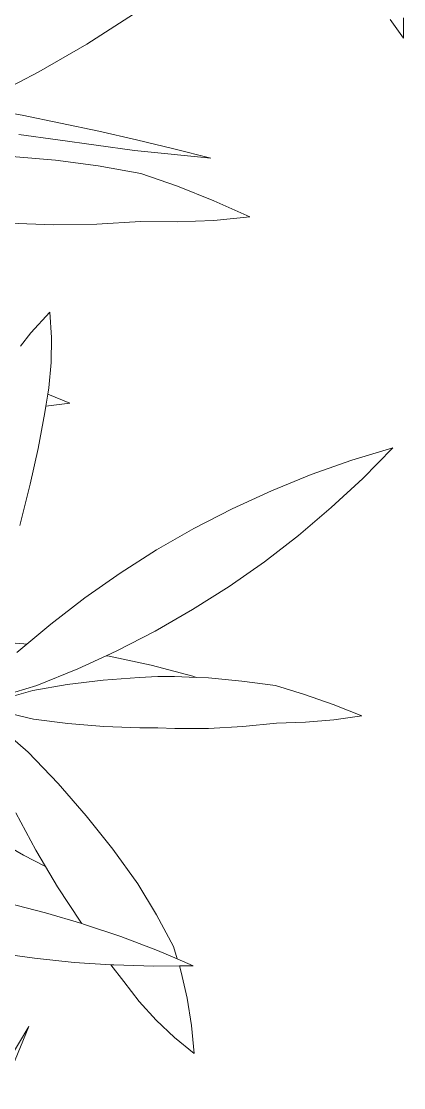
# Model space of a CAD drawing. Header units: millimetres. Extents: x 18 to 174501, y 22 to 24571.
# Drawn here: x 22910.3 to 23047.1, y 14358.7 to 14740.8 of the extents above; entities that cross this region are included whole.
import ezdxf

# ---------------------------------------------------------------- set-up
doc = ezdxf.new("R2010")
doc.units = ezdxf.units.MM
doc.header["$MEASUREMENT"] = 0
doc.layers.add('Edges', color=7, linetype='Continuous', lineweight=18)

# ---------------------------------------------------------------- blocks, each defined once
blk = doc.blocks.new('BAMBOOPLAN')
at = {"layer": 'Edges'}
for p, q in [((7.6092, 11), (7.5707, 10.8181)), ((7.5873, 10.6224), (7.6092, 11)), ((12.609, 2.3896), (12.513, 2.4579)), ((12.609, 2.3896), (12.5751, 2.4877)), ((11.2624, 2.054), (11.0872, 1.8319)), ((11.0872, 1.8319), (10.902, 1.618)), ((10.902, 1.618), (10.7073, 1.4126)), ((11.4956, 1.3971), (11.8766, 1.487)), ((11.8766, 1.487), (11.6833, 1.4708)), ((11.2907, 1.4302), (11.0925, 1.4059)), ((11.4878, 1.4518), (11.2907, 1.4302)), ((11.6833, 1.4708), (11.4878, 1.4518)), ((10.8936, 1.3791), (10.6947, 1.3497)), ((11.0925, 1.4059), (10.8936, 1.3791)), ((11.4956, 1.3971), (11.3019, 1.3582)), ((11.1065, 1.3196), (10.9101, 1.2811)), ((11.3019, 1.3582), (11.1065, 1.3196)), ((11.346, 1.2614), (11.129, 1.2179)), ((11.5647, 1.2952), (11.346, 1.2614)), ((11.7633, 1.2949), (11.5647, 1.2952)), ((11.9633, 1.2856), (11.7633, 1.2949)), ((12.164, 1.2674), (11.9633, 1.2856)), ((12.164, 1.2674), (11.9954, 1.1903)), ((11.129, 1.2179), (10.9133, 1.1625)), ((11.9954, 1.1903), (11.8216, 1.1217)), ((11.8216, 1.1217), (11.6429, 1.0617)), ((11.6429, 1.0617), (11.4362, 0.9768)), ((11.4362, 0.9768), (11.2257, 0.9005)), ((11.2257, 0.9005), (11.0128, 0.836)), ((11.3554, 0.4727), (11.2999, 0.3402)), ((11.3554, 0.4727), (11.4057, 0.3528)), ((13.2411, 0.3879), (13.0635, 0.2593)), ((13.2411, 0.3879), (13.1469, 0.1899)), ((11.2999, 0.3402), (11.2715, 0.2581)), ((11.4057, 0.3528), (11.4466, 0.2301)), ((11.4466, 0.2301), (11.4779, 0.105)), ((13.0635, 0.2593), (12.8916, 0.1224)), ((13.1469, 0.1899), (13.0435, -0.004)), ((12.8916, 0.1224), (12.7258, -0.0224)), ((11.4779, 0.105), (11.4836, 0.0713)), ((11.6049, 0.0655), (11.4836, 0.0713)), ((11.4836, 0.0713), (11.4938, 0.0115)), ((11.6049, 0.0655), (11.4938, 0.0115)), ((11.4938, 0.0115), (11.4995, -0.0223)), ((11.4995, -0.0223), (11.5286, -0.2074)), ((12.7258, -0.0224), (12.5666, -0.1748)), ((13.0435, -0.004), (12.9312, -0.1933)), ((11.5286, -0.2074), (11.5482, -0.3939)), ((12.5666, -0.1748), (12.4143, -0.3344)), ((12.9312, -0.1933), (12.8103, -0.3776)), ((12.4143, -0.3344), (12.2693, -0.5008)), ((12.8103, -0.3776), (12.681, -0.5564)), ((11.5482, -0.3939), (11.5676, -0.6105)), ((12.2693, -0.5008), (12.132, -0.6736)), ((12.681, -0.5564), (12.5437, -0.7292)), ((12.132, -0.6736), (12.0027, -0.8523)), ((12.5437, -0.7292), (12.3987, -0.8956)), ((12.0027, -0.8523), (11.8817, -1.0366)), ((12.3987, -0.8956), (12.2464, -1.0552)), ((13.0707, -0.959), (12.9014, -0.9926)), ((13.2255, -0.9528), (13.0707, -0.959)), ((13.3816, -0.9535), (13.2255, -0.9528)), ((13.5386, -0.9611), (13.3816, -0.9535)), ((13.5386, -0.9611), (13.4098, -1.0267)), ((11.8817, -1.0366), (11.7997, -1.1735)), ((12.7337, -1.0335), (12.6763, -1.0509)), ((12.9014, -0.9926), (12.7337, -1.0335)), ((13.4098, -1.0267), (13.2766, -1.0859)), ((12.2464, -1.0552), (12.2029, -1.0968)), ((12.4365, -1.0679), (12.2177, -1.0943)), ((12.656, -1.0515), (12.4365, -1.0679)), ((12.5674, -1.0837), (12.4874, -1.1117)), ((12.6763, -1.0509), (12.5674, -1.0837)), ((12.6763, -1.0509), (12.656, -1.0515)), ((13.2766, -1.0859), (13.1392, -1.1385)), ((12.2029, -1.0968), (12.0872, -1.2076)), ((12.2177, -1.0943), (12.2029, -1.0968)), ((12.3987, -1.1463), (12.2285, -1.2207)), ((12.4874, -1.1117), (12.3987, -1.1463)), ((13.1392, -1.1385), (12.9809, -1.2114)), ((11.7842, -1.1768), (11.5707, -1.2327)), ((11.7997, -1.1735), (11.7656, -1.2305)), ((11.7997, -1.1735), (11.7842, -1.1768)), ((12.0872, -1.2076), (11.9175, -1.357)), ((12.2285, -1.2207), (12.0618, -1.302)), ((12.9809, -1.2114), (12.8194, -1.2777)), ((12.0618, -1.302), (11.9062, -1.387)), ((12.8194, -1.2777), (12.6556, -1.335)), ((11.9175, -1.357), (11.7748, -1.4601)), ((12.5724, -1.3601), (12.4853, -1.3902)), ((12.6556, -1.335), (12.5724, -1.3601)), ((11.9062, -1.387), (11.8042, -1.4594)), ((12.4853, -1.3902), (12.3089, -1.4433)), ((12.3089, -1.4433), (12.1308, -1.4891)), ((11.9572, -1.5254), (11.8327, -1.5365)), ((12.1308, -1.4891), (11.9572, -1.5254)), ((11.9858, -1.6937), (11.8248, -1.6291)), ((12.1834, -1.7963), (11.9858, -1.6937)), ((12.3729, -1.9048), (12.1834, -1.7963)), ((12.5575, -2.0219), (12.3729, -1.9048)), ((12.1871, -2.1559), (12.0277, -2.0085)), ((12.7365, -2.1474), (12.5575, -2.0219)), ((12.1369, -2.2), (11.9563, -2.1655)), ((12.2613, -2.2186), (12.1871, -2.1559)), ((12.8785, -2.2662), (12.7365, -2.1474)), ((12.2613, -2.2186), (12.1369, -2.2)), ((12.3532, -2.2961), (12.2613, -2.2186)), ((13.0143, -2.3926), (12.8785, -2.2662)), ((12.5255, -2.4287), (12.3532, -2.2961)), ((13.0529, -2.4461), (13.0143, -2.3926)), ((12.3388, -2.4423), (12.136, -2.4588)), ((12.5323, -2.4337), (12.3388, -2.4423)), ((12.5323, -2.4337), (12.5255, -2.4287)), ((12.5412, -2.4333), (12.5323, -2.4337)), ((12.7429, -2.432), (12.5412, -2.4333)), ((12.9433, -2.4384), (12.7429, -2.432)), ((13.0529, -2.4461), (12.9433, -2.4384)), ((13.1419, -2.4524), (13.0529, -2.4461)), ((13.1419, -2.4524), (13.0747, -2.4762)), ((13.0747, -2.4762), (12.9511, -2.52)), ((13.0938, -2.5026), (13.0747, -2.4762)), ((13.1669, -2.6198), (13.0938, -2.5026)), ((12.9511, -2.52), (12.7571, -2.5807)), ((12.7419, -2.5849), (12.5604, -2.6344)), ((12.7571, -2.5807), (12.7419, -2.5849)), ((12.8317, -2.6449), (12.7419, -2.5849)), ((13.2334, -2.7439), (13.1669, -2.6198)), ((12.5604, -2.6344), (12.3615, -2.6808)), ((12.9399, -2.7153), (12.8317, -2.6449)), ((12.3615, -2.6808), (12.1609, -2.7198)), ((13.053, -2.7771), (12.9399, -2.7153)), ((13.1709, -2.8302), (13.053, -2.7771)), ((13.2932, -2.8746), (13.2334, -2.7439)), ((13.2932, -2.8746), (13.1709, -2.8302))]:
    blk.add_line(p, q, dxfattribs=at)

msp = doc.modelspace()

# ---------------------------------------------------------------- block references
at = {"xscale": 69.97983938875464, "yscale": 69.97983938875464, "zscale": 69.97983938875464, "rotation": 340.9588725647666}
for p in [(22158.48, 14864.64), (22158.48, 13826.65)]:
    msp.add_blockref('BAMBOOPLAN', p, dxfattribs=at)

doc.saveas('drawing.dxf')
